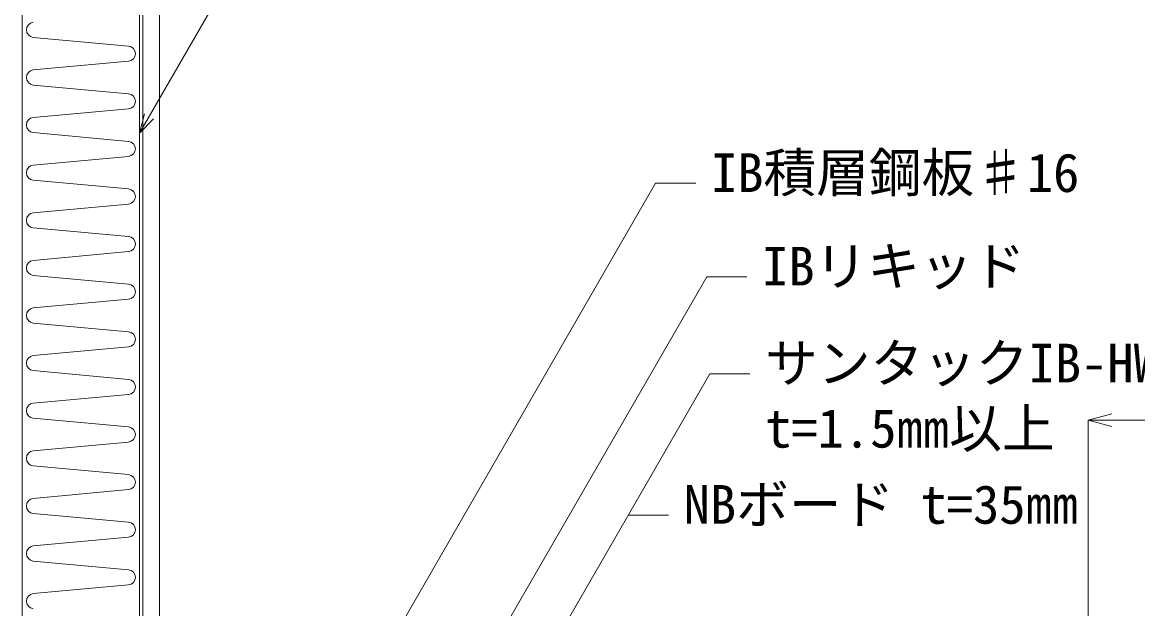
# Model space of a CAD drawing. Units: millimetres, scale not verified. Extents: x -840 to 840, y -594 to 594.
# Drawn here: x -476.1 to -142.8, y -132.9 to 42.2 of the extents above; entities that cross this region are included whole.
import ezdxf
from ezdxf.enums import TextEntityAlignment as Align

# ---------------------------------------------------------------- set-up
doc = ezdxf.new("R2010")
doc.units = ezdxf.units.MM
doc.header["$LTSCALE"] = 2
for name, color, linetype, lineweight in [('0-3_文字', 5, 'Continuous', 9), ('0-5_0', 7, 'Continuous', 9), ('0-A_断熱材', 4, 'Continuous', 9), ('0-B_IBｼｰﾄ', 4, 'Continuous', 9), ('0-E_寸法線', 7, 'Continuous', 9)]:
    doc.layers.add(name, color=color, linetype=linetype, lineweight=lineweight)
doc.styles.add('ＭＳ ゴシック', font='')
doc.styles.get('ＭＳ ゴシック').set_extended_font_data('MS Gothic')

# ---------------------------------------------------------------- blocks, each defined once
blk = doc.blocks.new('_Open30')
at = {"layer": '0-5_0'}
blk.add_line((0, 0), (-2, 0), dxfattribs=at)
blk.add_lwpolyline([(-2, 0.5359), (0, 0), (-2, -0.5359)], dxfattribs=at)

msp = doc.modelspace()

# ---------------------------------------------------------------- linework, layer by layer
at = {"layer": '0-A_断熱材'}
for p, q in [((-444.323, 35.046), (-472.792, 37.647)), ((-444.323, 30.54), (-472.792, 27.939)), ((-444.323, 20.832), (-472.792, 23.432)), ((-444.323, 16.325), (-472.792, 13.724)), ((-444.323, 6.617), (-472.792, 9.217)), ((-444.323, 2.11), (-472.792, -0.49)), ((-444.323, -7.598), (-472.792, -4.997)), ((-444.323, -12.105), (-472.792, -14.705)), ((-444.323, -21.812), (-472.792, -19.212)), ((-444.323, -26.319), (-472.792, -28.92)), ((-444.323, -36.027), (-472.792, -33.427)), ((-444.323, -40.534), (-472.792, -43.135)), ((-444.323, -50.242), (-472.792, -47.641)), ((-444.323, -54.749), (-472.792, -57.349)), ((-444.323, -64.457), (-472.792, -61.856)), ((-444.323, -68.964), (-472.792, -71.564)), ((-444.323, -78.671), (-472.792, -76.071)), ((-444.323, -83.178), (-472.792, -85.779)), ((-444.323, -92.886), (-472.792, -90.286)), ((-444.323, -97.393), (-472.792, -99.994)), ((-444.323, -107.101), (-472.792, -104.5)), ((-444.323, -111.608), (-472.792, -114.208)), ((-444.323, -121.316), (-472.792, -118.715)), ((-444.323, -125.822), (-472.792, -128.423))]:
    msp.add_line(p, q, dxfattribs=at)
at = {"layer": '0-A_断熱材', "color": 7}
msp.add_lwpolyline([(-476.057, -233.754), (-476.057, 228.246), (-441.057, 228.246), (-441.057, -233.754)], close=True, dxfattribs=at)
at = {"layer": '0-A_断熱材'}
for centre, start, end in [((-472.581, 39.9), 95.35135, 264.64865), ((-444.534, 32.793), 275.35135, 84.64865), ((-472.581, 25.686), 95.35135, 264.64865), ((-444.534, 18.578), 275.35135, 84.64865), ((-472.581, 11.471), 95.35135, 264.64865), ((-444.534, 4.364), 275.35135, 84.64865), ((-472.581, -2.744), 95.35135, 264.64865), ((-444.534, -9.851), 275.35135, 84.64865), ((-472.581, -16.959), 95.35135, 264.64865), ((-444.534, -24.066), 275.35135, 84.64865), ((-472.581, -31.173), 95.35135, 264.64865), ((-444.534, -38.281), 275.35135, 84.64865), ((-472.581, -45.388), 95.35135, 264.64865), ((-444.534, -52.495), 275.35135, 84.64865), ((-472.581, -59.603), 95.35135, 264.64865), ((-444.534, -66.71), 275.35135, 84.64865), ((-472.581, -73.817), 95.35135, 264.64865), ((-444.534, -80.925), 275.35135, 84.64865), ((-472.581, -88.032), 95.35135, 264.64865), ((-444.534, -95.14), 275.35135, 84.64865), ((-472.581, -102.247), 95.35135, 264.64865), ((-444.534, -109.354), 275.35135, 84.64865), ((-472.581, -116.462), 95.35135, 264.64865), ((-444.534, -123.569), 275.35135, 84.64865), ((-472.581, -130.676), 95.35135, 264.64865)]:
    msp.add_arc(centre, 2.263, start, end, dxfattribs=at)
at = {"layer": '0-B_IBｼｰﾄ', "color": 7}
for p, q in [((-440.057, -212.583), (-440.057, 194.357)), ((-435.057, -210.764), (-435.057, 193.017))]:
    msp.add_line(p, q, dxfattribs=at)
at = {"layer": '0-E_寸法線'}
for p, q in [((-441.057, 9.075), (-366.946, 137.441)), ((-416.565, -230.588), (-286.849, -5.91)), ((-286.849, -5.91), (-274.849, -5.91)), ((-378.73, -219.44), (-271.57, -33.833)), ((-271.57, -33.833), (-259.57, -33.833)), ((-157.557, -237.654), (-157.557, -76.654)), ((-150.557, -76.654), (70.443, -76.654)), ((-295.026, -104.967), (-283.026, -104.967))]:
    msp.add_line(p, q, dxfattribs=at)
for points in [[(-436.815, 13.317), (-441.057, 9.075), (-439.505, 14.87)], [(-369.958, -234.754), (-270.663, -62.769), (-258.663, -62.769)]]:
    msp.add_lwpolyline(points, dxfattribs=at)

# ---------------------------------------------------------------- block references
at = {"layer": '0-E_寸法線', "xscale": 3.5, "yscale": 3.5, "rotation": 180}
msp.add_blockref('_Open30', (-157.557, -76.654), dxfattribs=at)

# ---------------------------------------------------------------- texts
at = {"layer": '0-3_文字', "color": 7, "style": 'ＭＳ ゴシック'}
for s, p in [('IB積層鋼板♯16', (-270.308, -11.969)), ('IBリキッド', (-255.03, -39.891)), ('サンタックIB-HWCシート', (-254.122, -68.828)), ('t=1.5㎜以上', (-254.122, -88.291)), ('NBボード t=35㎜', (-278.485, -111.026))]:
    msp.add_text(s, height=11.54, dxfattribs=at).set_placement(p, align=Align.BOTTOM_LEFT)

doc.saveas('drawing.dxf')
